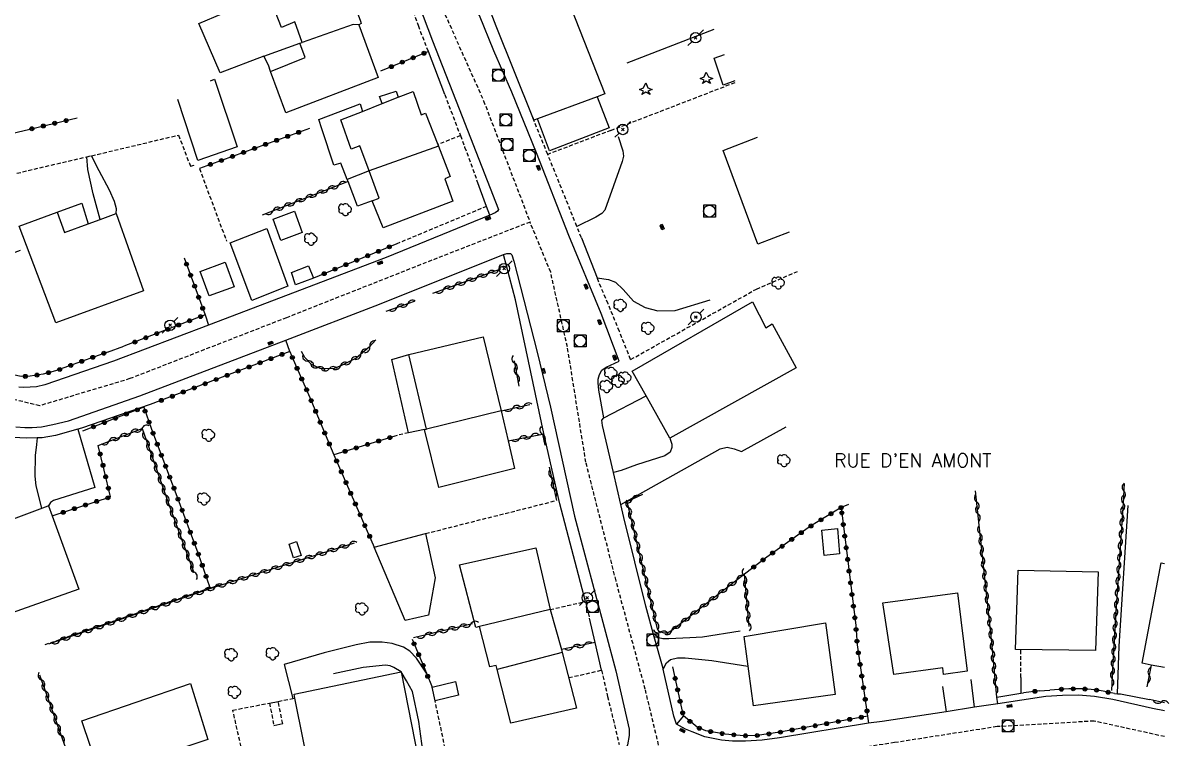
# Model space of a CAD drawing. Header units: millimetres. Extents: x 267000 to 268001, y 124012 to 125001.
# Drawn here: x 267854.1 to 268000.6, y 124574 to 124665.4 of the extents above; entities that cross this region are included whole.
import ezdxf
from ezdxf.enums import TextEntityAlignment as Align

# ---------------------------------------------------------------- set-up
doc = ezdxf.new("R2010")
doc.units = ezdxf.units.MM
doc.linetypes.add('DASHED', pattern=[0.75, 0.5, -0.25])
doc.layers.get('0').update_dxf_attribs({"linetype": 'CONTINUOUS'})
for name, color, linetype in [('W0001', 6, 'DASHED'), ('W0006', 2, 'CONTINUOUS'), ('W0008', 7, 'CONTINUOUS'), ('W0014', 7, 'CONTINUOUS'), ('W0017', 7, 'CONTINUOUS'), ('W0101', 7, 'CONTINUOUS'), ('W0104', 1, 'CONTINUOUS'), ('W0105', 7, 'CONTINUOUS'), ('W0112', 1, 'DASHED'), ('W0211', 2, 'CONTINUOUS'), ('W0214', 2, 'CONTINUOUS'), ('W0300', 7, 'CONTINUOUS'), ('W0303', 7, 'CONTINUOUS'), ('W0310', 3, 'CONTINUOUS'), ('W0322', 7, 'CONTINUOUS'), ('W0323', 7, 'CONTINUOUS'), ('W0401', 7, 'CONTINUOUS'), ('W0420', 7, 'CONTINUOUS'), ('W0439', 7, 'CONTINUOUS'), ('W0473', 7, 'CONTINUOUS'), ('W0989', 7, 'CONTINUOUS'), ('W1102', 7, 'CONTINUOUS')]:
    doc.layers.add(name, color=color, linetype=linetype)
doc.styles.get("Standard").update_dxf_attribs({"font": 'romans.shx', "width": 0.85})

# ---------------------------------------------------------------- blocks, each defined once
blk = doc.blocks.new('T303')
for p, q in [((-0.77, 0), (-0.28, 0.21)), ((-0.28, -0.21), (-0.77, 0)), ((-0.28, 0.21), (0, 0.83)), ((0, 0.83), (0.28, 0.21)), ((0.28, 0.21), (0.83, 0)), ((0.83, 0), (0.28, -0.21)), ((-0.49, -0.63), (-0.28, -0.21)), ((0, -0.35), (-0.49, -0.63)), ((0.56, -0.63), (0, -0.35)), ((0.28, -0.21), (0.56, -0.63))]:
    blk.add_line(p, q)
blk = doc.blocks.new('T473')
for p, q in [((-0.166667, 0.166667), (0.166667, -0.166667)), ((-0.166667, -0.166667), (0.166667, 0.166667)), ((0.500001, 0.500001), (1.000002, 1.000002)), ((-1.000002, -1.000002), (-0.500001, -0.500001))]:
    blk.add_line(p, q)
blk.add_ellipse((0, 0), major_axis=(0.471405, 0.471405), ratio=1, start_param=5.4977871438, end_param=11.780972451)
blk = doc.blocks.new('T420')
for p, q in [((0.75, 0.75), (-0.75, 0.75)), ((-0.75, 0.75), (-0.75, -0.75)), ((0.75, 0.75), (0.75, -0.75)), ((0.75, -0.75), (-0.75, -0.75))]:
    blk.add_line(p, q)
blk.add_ellipse((0, 0), major_axis=(-0.53, 0.53), ratio=1, start_param=3.926991, end_param=10.210176)
blk = doc.blocks.new('T401')
for p, q in [((-0.3, 0.3), (0, 0.3)), ((-0.3, -0.25), (-0.3, 0.3)), ((-0.3, 0.15), (0, 0.15)), ((-0.3, 0), (0, 0)), ((0, 0.3), (0, -0.25)), ((-0.3, -0.15), (0, -0.15)), ((-0.3, -0.25), (-0.3, -0.3)), ((-0.3, -0.3), (0, -0.3)), ((0, -0.3), (0, -0.25))]:
    blk.add_line(p, q)
blk = doc.blocks.new('T300')
for p, q in [((-0.8, 0.51), (-0.86, 0.34)), ((-0.86, 0.34), (-0.86, 0.17)), ((-0.86, 0.17), (-0.74, 0.06)), ((-0.69, 0.63), (-0.8, 0.51)), ((-0.8, -0.06), (-0.74, 0.06)), ((-0.74, 0.06), (-0.69, 0.11)), ((-0.57, 0.69), (-0.69, 0.63)), ((-0.46, 0.69), (-0.57, 0.69)), ((-0.29, 0.63), (-0.46, 0.69)), ((-0.29, 0.63), (-0.17, 0.74)), ((-0.23, 0.57), (-0.29, 0.63)), ((-0.17, 0.74), (-0.06, 0.8)), ((-0.06, 0.8), (0.06, 0.8)), ((0.06, 0.8), (0.23, 0.74)), ((0.23, 0.74), (0.34, 0.63)), ((0.34, 0.63), (0.4, 0.51)), ((0.46, 0.46), (0.34, 0.46)), ((0.4, 0.51), (0.4, 0.46)), ((0.57, 0.4), (0.46, 0.46)), ((0.57, 0.4), (0.69, 0.29)), ((0.69, 0.29), (0.74, 0.17)), ((0.74, 0.06), (0.69, -0.17)), ((0.74, 0.17), (0.74, 0.06)), ((-0.8, -0.17), (-0.8, -0.06)), ((-0.8, -0.23), (-0.8, -0.17)), ((-0.74, -0.34), (-0.8, -0.23)), ((-0.69, -0.4), (-0.74, -0.34)), ((-0.51, -0.46), (-0.69, -0.4)), ((-0.4, -0.46), (-0.51, -0.46)), ((-0.4, -0.46), (-0.34, -0.46)), ((-0.34, -0.46), (-0.34, -0.4)), ((-0.34, -0.51), (-0.34, -0.46)), ((-0.29, -0.63), (-0.34, -0.51)), ((-0.17, -0.74), (-0.29, -0.63)), ((-0.06, -0.8), (-0.17, -0.74)), ((0.06, -0.8), (-0.06, -0.8)), ((0.17, -0.74), (0.06, -0.8)), ((0.23, -0.69), (0.17, -0.74)), ((0.29, -0.46), (0.23, -0.46)), ((0.29, -0.63), (0.23, -0.69)), ((0.46, -0.4), (0.29, -0.46)), ((0.34, -0.51), (0.29, -0.63)), ((0.34, -0.51), (0.34, -0.46)), ((0.57, -0.34), (0.46, -0.4)), ((0.63, -0.29), (0.57, -0.34)), ((0.69, -0.17), (0.63, -0.29))]:
    blk.add_line(p, q)
blk = doc.blocks.new('t322o')
at = {"color": 0, "linetype": 'Continuous'}
for radius in [0.25, 0.15]:
    blk.add_circle((0, 0), radius, dxfattribs=at)
blk = doc.blocks.new('t323o')
at = {"color": 0, "linetype": 'Continuous'}
for radius in [0.25, 0.15]:
    blk.add_circle((0, 0), radius, dxfattribs=at)
blk = doc.blocks.new('t310o')
at = {"color": 0, "linetype": 'Continuous'}
for centre, start, end in [((-0.5, 0.38), 216.8699, 323.1304), ((0.5, -0.37), 36.8699, 143.1303)]:
    blk.add_arc(centre, 0.625, start, end, dxfattribs=at)

msp = doc.modelspace()

# ---------------------------------------------------------------- linework, layer by layer
at = {"layer": 'W0001'}
for points in [[(267906.24, 124671), (267907.45, 124667.84), (267913, 124655.43), (267918.93, 124639.94)], [(267918.93, 124639.94), (267906.38, 124635.05), (267887.82, 124627.72), (267867.82, 124619.94), (267856.3, 124616.48), (267848.96, 124618.23), (267842.15, 124627.85), (267836.2, 124634.94), (267827.65, 124636.73), (267814.51, 124630.24), (267798.89, 124622.17), (267780.51, 124612.56), (267763.51, 124603.53), (267750.99, 124597.11)], [(267936.42, 124568.78), (267933.65, 124580.28), (267929.92, 124594.13), (267926.07, 124609.26), (267923.71, 124623.99), (267921.57, 124633.53), (267918.93, 124639.94)], [(268000, 124574.23), (267991, 124576.21), (267978.61, 124575.5), (267965.52, 124573.46), (267950.42, 124571.19)]]:
    msp.add_lwpolyline(points, dxfattribs=at)
at = {"layer": 'W0006'}
msp.add_lwpolyline([(267861.17, 124613.48), (267863.34, 124606.05), (267858.07, 124604.38), (267857.65, 124604.11), (267857.4, 124603.68), (267857.39, 124603.68)], dxfattribs=at)
at = {"layer": 'W0008'}
for points in [[(267913.78, 124640.81), (267900.55, 124635.41), (267877.86, 124626.79)], [(267887.75, 124624.85), (267899.72, 124629.47), (267915.53, 124635.8)], [(267937.66, 124575.83), (267937.32, 124576.84), (267935.95, 124582.83), (267935.93, 124582.94), (267934.8, 124586.99), (267933.72, 124590.9), (267930.92, 124602.2), (267930.53, 124603.85), (267929.58, 124607.96), (267928.18, 124613.96), (267928.1, 124614.65), (267928.36, 124614.95), (267927.74, 124618.46), (267927.62, 124619.41), (267927.65, 124619.88), (267927.8, 124620.47), (267928.09, 124621.03), (267928.64, 124621.41), (267930.31, 124622.16)], [(267978.68, 124578.42), (267975.73, 124577.97), (267972.09, 124577.41), (267963.91, 124576.15), (267962.17, 124575.93)]]:
    msp.add_lwpolyline(points, dxfattribs=at)
at = {"layer": 'W0014'}
for points in [[(267903.5, 124671), (267906.48, 124663.09), (267909.89, 124654.39), (267914.89, 124641.52), (267914.79, 124641.32), (267914.46, 124641.12), (267913.78, 124640.81)], [(267930.31, 124622.16), (267928.03, 124628.27), (267923.91, 124638.2), (267919.78, 124648.76), (267916.61, 124656.53), (267914.32, 124661.82), (267912.49, 124666.32), (267910.86, 124668.56), (267909.87, 124669.94), (267908.89, 124671)], [(267908.03, 124656.22), (267905.95, 124661.72)], [(267913.38, 124641.94), (267912.14, 124645.3)], [(267913.78, 124640.81), (267913.38, 124641.94)], [(267925.5, 124637.93), (267927.5, 124632.8)], [(267915.53, 124635.8), (267915.95, 124635.9), (267916.45, 124635.91), (267916.61, 124635.75), (267916.86, 124634.93), (267919.86, 124623.34), (267921.53, 124616.29), (267924.6, 124602.4), (267929.91, 124582.62), (267931.59, 124575.18), (267931.6, 124574.39), (267931.39, 124573.2), (267930.73, 124571.68), (267930.28, 124571.07), (267929.63, 124570.6), (267928.06, 124570.02)], [(267926.03, 124591.49), (267922.75, 124603.96), (267920.68, 124612.94), (267917.06, 124630.02), (267915.53, 124635.8)], [(267877.41, 124628.1), (267877.86, 124626.79)], [(267877.86, 124626.79), (267865.71, 124622.17), (267856.94, 124619.16), (267855.86, 124618.91), (267854.25, 124618.81), (267853.62, 124618.87)], [(267853.23, 124613.79), (267854.39, 124613.71), (267855.34, 124613.7), (267856.53, 124613.78), (267857.97, 124614.07), (267859.97, 124614.57), (267869.06, 124617.75), (267887.75, 124624.85)], [(267888.24, 124623.41), (267887.75, 124624.85)], [(267864.93, 124623.34), (267867.05, 124624.07)], [(267870.42, 124616.62), (267861.63, 124613.61), (267861.17, 124613.48), (267858.32, 124612.69), (267856.61, 124612.4), (267855.98, 124612.38), (267854.58, 124612.33), (267852.9, 124612.43)], [(267928.06, 124582.7), (267927.24, 124586.24), (267926.53, 124589.36)], [(267978.68, 124578.42), (267978.57, 124579.27), (267981.63, 124579.76), (267981.96, 124579.81)], [(268000, 124577.5), (267998.46, 124577.81), (267993.38, 124578.97), (267991.07, 124579.36), (267989.02, 124579.52), (267986.98, 124579.48), (267984.85, 124579.35), (267978.68, 124578.42)], [(267983.99, 124580.08), (267985.34, 124580.17)], [(267993.6, 124579.72), (267994, 124579.71), (267994.39, 124579.7), (267998.08, 124578.96)], [(267938.52, 124576.87), (267937.66, 124575.83)], [(267962.07, 124576.85), (267962.17, 124575.93)], [(267962.17, 124575.93), (267950.79, 124574.08), (267948.59, 124573.78), (267946.48, 124573.65), (267944.81, 124573.65), (267943.39, 124573.79), (267941.28, 124574.18), (267939.65, 124574.84), (267938.79, 124575.19), (267937.66, 124575.83)]]:
    msp.add_lwpolyline(points, dxfattribs=at)
at = {"layer": 'W0017'}
for points in [[(267931.35, 124660.25), (267942.46, 124664.56)], [(267930.21, 124650.88), (267930.8, 124649.04), (267930.88, 124648.35), (267930.7, 124647.66), (267928.5, 124641.44), (267928.11, 124641.04), (267927.36, 124640.56), (267924.91, 124639.39)], [(267927.5, 124632.8), (267928.95, 124632.59), (267929.84, 124632.25), (267930.82, 124631.31), (267932.16, 124629.82), (267933.65, 124629.02), (267935.27, 124628.62), (267937.47, 124628.66), (267941.93, 124630.02)], [(267928.36, 124614.95), (267933.75, 124617.73)], [(267930.53, 124603.85), (267943.21, 124610.98), (267944.13, 124611.2), (267945.02, 124610.98), (267945.95, 124610.64), (267951.65, 124613.8)], [(267855.98, 124612.38), (267855.86, 124611.52), (267855.69, 124610.14), (267855.67, 124607.5), (267855.79, 124606.26), (267856.5, 124603.41)], [(267936.79, 124612.34), (267937.03, 124611.59), (267937.04, 124611.13), (267936.82, 124610.57), (267936.14, 124610.09), (267932.54, 124608.94), (267930.58, 124608.22), (267929.58, 124607.96)], [(267994, 124579.71), (267994.22, 124585.77), (267995.35, 124603.75)], [(267945.8, 124587.71), (267940.95, 124586.93), (267939.34, 124586.84), (267936.67, 124586.73), (267935.92, 124586.72), (267934.8, 124586.99)], [(267905.69, 124582.34), (267904.41, 124584.23), (267903.57, 124585.14), (267902.77, 124585.65), (267901.32, 124586.12), (267900.06, 124586.29), (267898.45, 124586.27), (267896.71, 124585.97), (267892.62, 124584.91), (267887.54, 124583.44), (267888.64, 124579.11)], [(267905.35, 124565.39), (267905.57, 124567.63), (267905.49, 124570.52), (267904.73, 124576.14), (267903.91, 124580.01), (267903.16, 124581.34), (267902.46, 124582.52), (267901.55, 124583.06), (267901.05, 124583.28), (267900.46, 124583.37), (267897.6, 124583.05), (267893.83, 124582.23)], [(267935.95, 124582.83), (267936.36, 124583.63), (267936.88, 124584.07), (267937.77, 124584.28), (267938.76, 124584.3), (267942.15, 124583.96), (267946.77, 124583.22)], [(267971.63, 124580.63), (267972.09, 124577.41)], [(267975.73, 124577.97), (267975.3, 124581.51)], [(267981.65, 124581.77), (267981.63, 124579.76)]]:
    msp.add_lwpolyline(points, dxfattribs=at)
at = {"layer": 'W0101'}
for points in [[(267895.3, 124671), (267895.36, 124670.83), (267897.27, 124665.57), (267897.37, 124665.31), (267897.04, 124665.14), (267899.53, 124658.4), (267887.73, 124653.89), (267885.79, 124659.18), (267890.2, 124660.94), (267889.53, 124662.8), (267889.81, 124662.87), (267888.87, 124665.52), (267887.18, 124664.77), (267885.56, 124668.95), (267886.4, 124669.39), (267890.62, 124671)], [(267919.41, 124652.95), (267919.32, 124653.18), (267919.28, 124653.27), (267914.6, 124664.97), (267912.83, 124669.65), (267912.77, 124669.81)], [(267923.68, 124668.55), (267928.47, 124656.29), (267927.52, 124655.94), (267919.87, 124653.11), (267919.41, 124652.95)], [(267948.05, 124637.1), (267943.6, 124649.07), (267947.98, 124650.77)], [(267952.03, 124638.65), (267948.05, 124637.1)], [(267905.71, 124613.51), (267903.43, 124623.04), (267912.94, 124625.28), (267915.24, 124615.81)], [(267915.24, 124615.81), (267916.13, 124611.98), (267916.95, 124608.47), (267907.28, 124606.06), (267905.44, 124613.44), (267905.71, 124613.51)], [(267912.49, 124588.29), (267912, 124588.15), (267909.92, 124596.17), (267919.66, 124598.35), (267921.5, 124590.45)], [(268000, 124583.04), (267998.3, 124583.36), (267997.15, 124583.59), (267999.59, 124596.4), (268000, 124596.32)], [(267921.5, 124590.45), (267922.94, 124585.35), (267923.05, 124584.95)], [(267914.62, 124583.29), (267913.8, 124583.15), (267912.49, 124588.29)], [(267923.05, 124584.95), (267924.88, 124577.88), (267916.46, 124575.95), (267914.73, 124582.8)], [(267914.73, 124582.8), (267914.62, 124583.29)]]:
    msp.add_lwpolyline(points, dxfattribs=at)
for points in [[(267900.15, 124639.21), (267898.78, 124642.64), (267899.66, 124642.99), (267898.36, 124646.49), (267897.17, 124649.69), (267896.09, 124649.24), (267894.78, 124652.97), (267897.53, 124654.07), (267900.03, 124655.06), (267902.09, 124655.87), (267903.99, 124656.62), (267905.03, 124653.64), (267905.59, 124653.85), (267907.14, 124649.83), (267907.23, 124649.61), (267908.72, 124645.74), (267908.04, 124645.47), (267909.08, 124642.59)], [(267858.36, 124627.07), (267853.67, 124639.42), (267858.51, 124641.21), (267859.47, 124638.6), (267862.46, 124639.7), (267864.01, 124640.27), (267866.05, 124641.02), (267869.54, 124631.14), (267858.36, 124627.07)], [(267936.79, 124612.34), (267933.75, 124617.73), (267931.97, 124620.91), (267947.34, 124629.73), (267949.04, 124626.44), (267949.86, 124626.95), (267952.95, 124621.34)], [(267915.24, 124615.81), (267915.24, 124615.81)], [(267905.71, 124613.51), (267905.71, 124613.51)], [(267846.61, 124587.85), (267843.46, 124596.84), (267850.85, 124599.5), (267850.36, 124601.1), (267853.26, 124602.17), (267857.39, 124603.7), (267857.4, 124603.68), (267857.86, 124602.41), (267861.29, 124593.07)], [(267991.16, 124585.23), (267980.96, 124585.35), (267981.28, 124595.48), (267991.51, 124595.27)], [(267971.77, 124582.16), (267971.66, 124583.01), (267965.42, 124582.18), (267964.01, 124591.3), (267973.56, 124592.59), (267974.79, 124582.57)], [(267921.5, 124590.45), (267921.5, 124590.45)], [(267912.49, 124588.29), (267912.49, 124588.29)], [(267947.49, 124578.18), (267946.29, 124587.01), (267956.69, 124588.74), (267957.93, 124579.61)], [(267923.05, 124584.95), (267923.05, 124584.95)], [(267914.62, 124583.29), (267914.62, 124583.29)], [(267891.06, 124568.37), (267888.89, 124579.16), (267888.79, 124579.65), (267902.46, 124582.52), (267904.7, 124571.24), (267891.06, 124568.37)], [(267914.73, 124582.8), (267914.73, 124582.8)], [(267866.08, 124563.13), (267861.67, 124576.25), (267875.54, 124581), (267877.77, 124573.87), (267871, 124571.61), (267873.05, 124565.56)]]:
    msp.add_lwpolyline(points, close=True, dxfattribs=at)
at = {"layer": 'W0104'}
for points in [[(267884.94, 124661.14), (267879.35, 124659.01), (267876.6, 124665.31), (267882.68, 124667.85)], [(267884.94, 124661.14), (267889.53, 124662.8)], [(267885.79, 124659.18), (267885.52, 124659.97), (267884.94, 124661.14)], [(267943.62, 124657.41), (267942.47, 124660.85), (267943.76, 124661.32)], [(267878.1, 124657.99), (267878.63, 124658.18), (267881.52, 124649.55), (267876.51, 124647.81)], [(267945.09, 124657.99), (267943.62, 124657.41)], [(267876.51, 124647.81), (267873.95, 124655.6)], [(267892.33, 124651.84), (267891.95, 124653.05), (267897.21, 124655.05), (267897.53, 124654.07)], [(267927.52, 124655.94), (267929.04, 124651.96), (267921.42, 124649.03), (267919.87, 124653.11)], [(267894.78, 124647.47), (267893.86, 124647.2), (267892.33, 124651.84)], [(267892.33, 124651.84), (267892.33, 124651.84)], [(267895.59, 124645.36), (267894.78, 124647.47)], [(267894.78, 124647.47), (267894.78, 124647.47)], [(267898.36, 124646.49), (267895.59, 124645.36)], [(267898.78, 124642.64), (267896.91, 124641.95), (267895.69, 124645.12), (267895.59, 124645.36)], [(267858.51, 124641.21), (267861.68, 124642.36), (267862.46, 124639.7)], [(267905.44, 124613.44), (267903.41, 124613.04), (267901.27, 124622.38), (267903.43, 124623.04)]]:
    msp.add_lwpolyline(points, dxfattribs=at)
for points in [[(267887.09, 124637.58), (267886.12, 124640.32), (267888.86, 124641.33), (267889.83, 124638.61), (267887.09, 124637.58)], [(267883.37, 124629.94), (267880.64, 124637.29), (267885.32, 124639.12), (267887.98, 124631.73)], [(267888.99, 124631.92), (267888.44, 124633.49), (267890.63, 124634.35), (267891.25, 124632.78), (267888.99, 124631.92)], [(267902.98, 124589.06), (267899.04, 124598.43), (267905.59, 124600.16), (267906.8, 124594.52), (267905.97, 124589.74)], [(267956.52, 124597.35), (267956.23, 124600.6), (267958.2, 124600.8), (267958.49, 124597.55), (267956.52, 124597.35)], [(267906.8, 124578.81), (267906.44, 124580.55), (267909.39, 124581.26), (267909.78, 124579.52), (267906.8, 124578.81)]]:
    msp.add_lwpolyline(points, close=True, dxfattribs=at)
at = {"layer": 'W0105'}
msp.add_lwpolyline([(267900.04, 124655.05), (267900.03, 124655.06), (267899.72, 124655.96), (267901.85, 124656.66), (267902.09, 124655.87), (267902.09, 124655.84)], dxfattribs=at)
msp.add_lwpolyline([(267888.73, 124597.05), (267888.17, 124598.82), (267889.09, 124599.13), (267889.71, 124597.36)], close=True, dxfattribs=at)
at = {"layer": 'W0112'}
for points in [[(267905.95, 124661.72), (267904.71, 124664.89), (267903.46, 124668.35)], [(267929.27, 124651.64), (267945.17, 124657.78)], [(267908.03, 124656.22), (267910.03, 124650.98), (267910.58, 124649.52), (267912.14, 124645.3)], [(267919.28, 124653.27), (267919.32, 124653.18), (267919.41, 124652.95)], [(267929.27, 124651.64), (267921.2, 124648.58), (267919.41, 124652.95)], [(267839.13, 124638.61), (267840.96, 124643.25), (267862.29, 124648.27), (267862.91, 124648.41), (267874.02, 124651.03), (267875.54, 124647.07), (267876.26, 124647.25)], [(267910.03, 124650.98), (267907.14, 124649.83)], [(267925.5, 124637.93), (267924.91, 124639.39), (267921.2, 124648.58)], [(267876.69, 124646.78), (267880.15, 124637.51)], [(267913.38, 124641.94), (267901.92, 124637.16)], [(267931.79, 124622.38), (267947.86, 124631.38), (267953.1, 124633.64)], [(267931.79, 124622.38), (267930.35, 124625.97), (267928.91, 124629.5), (267927.5, 124632.8)], [(267903.41, 124613.04), (267901.64, 124612.61)], [(267905.59, 124600.16), (267922.32, 124604.38)], [(267856.98, 124585.99), (267879.25, 124593.63)], [(267921.5, 124590.45), (267926.03, 124591.49), (267926.53, 124589.36)], [(267981.65, 124581.77), (267981.65, 124585.26)], [(267923.89, 124581.77), (267928.06, 124582.7), (267928.84, 124579.36), (267930.33, 124573.23)], [(267887.34, 124575.88), (267886.76, 124578.73), (267888.64, 124579.11), (267888.89, 124579.16)], [(267884.31, 124562.7), (267880.96, 124577.61), (267885.64, 124578.51), (267886.22, 124575.6)], [(267908.24, 124571.99), (267906.8, 124578.81)]]:
    msp.add_lwpolyline(points, dxfattribs=at)
at = {"layer": 'W0211'}
msp.add_lwpolyline([(267866.07, 124641.03), (267866.09, 124641.63), (267865.84, 124642.57), (267865.22, 124644.01), (267863.9, 124646.46), (267862.91, 124648.41)], dxfattribs=at)
at = {"layer": 'W0214'}
for points in [[(267864.01, 124640.27), (267863.13, 124643.54), (267862.45, 124646.66), (267862.29, 124648.27)], [(267885.64, 124578.51), (267886.76, 124578.73)], [(267887.34, 124575.88), (267886.22, 124575.6)]]:
    msp.add_lwpolyline(points, dxfattribs=at)
at = {"layer": 'W0310'}
for points in [[(267895.69, 124645.12), (267884.71, 124640.82)], [(267915.17, 124633.92), (267906.47, 124630.8)], [(267904.15, 124629.81), (267900.49, 124628.5)], [(267899.23, 124624.89), (267898.4, 124623.95), (267896.71, 124622.57), (267894.85, 124621.62), (267893.93, 124621.24), (267892.85, 124621.19), (267892.13, 124621.24), (267891.03, 124621.75), (267890.16, 124622.62), (267889.72, 124623.41)], [(267916.9, 124622.22), (267917.52, 124618.98)], [(267915.24, 124615.81), (267918.91, 124616.63)], [(267863.74, 124611.42), (267869.36, 124613.56), (267872.75, 124604.01), (267876, 124595.18)], [(267916.13, 124611.98), (267920.52, 124612.87), (267920.81, 124611.43)], [(267921.39, 124608.65), (267922.32, 124604.38)], [(267976.31, 124601.21), (267975.86, 124605.62)], [(267994.85, 124606.5), (267994.82, 124605.89), (267994.74, 124604.7), (267993.77, 124590.17), (267993.37, 124582.9), (267993.22, 124580.13)], [(267946.94, 124588.27), (267946.33, 124594.97), (267937.04, 124587.8), (267936.42, 124587.46), (267936.09, 124587.45), (267935.43, 124587.67), (267935.23, 124588), (267931.36, 124604.25), (267933.35, 124605.17)], [(267978.57, 124579.27), (267977.92, 124586.24), (267976.31, 124601.21)], [(267896.47, 124598.94), (267878.54, 124593.26), (267857.4, 124586.02)], [(267911.57, 124588.63), (267904.06, 124586.83)], [(267927.24, 124586.24), (267922.94, 124585.35)], [(267998.3, 124583.36), (267997.72, 124580.59)], [(267856.27, 124582.12), (267860.69, 124569.69), (267862.15, 124565.6), (267865.67, 124556.06)], [(268000, 124578.56), (267998.08, 124578.96)]]:
    msp.add_lwpolyline(points, dxfattribs=at)
at = {"layer": 'W0322'}
msp.add_lwpolyline([(267857.86, 124602.41), (267865.33, 124604.83), (267864.52, 124608.27), (267863.74, 124611.42)], dxfattribs=at)
at = {"layer": 'W0323'}
for points in [[(267905.95, 124661.72), (267899.84, 124659.21)], [(267839.59, 124645.07), (267839.18, 124647.95), (267842.26, 124648.8), (267854.12, 124651.57), (267861.06, 124653.23)], [(267890.75, 124651.89), (267876.69, 124646.78)], [(267864.93, 124623.34), (267858.32, 124620.92), (267856.72, 124620.53), (267855.08, 124620.24), (267853.93, 124620.22), (267852.9, 124620.43), (267852.27, 124620.75), (267851.57, 124621.33), (267849.89, 124623.41), (267846.99, 124627.34), (267844.06, 124632.01), (267846.31, 124633.3), (267848.85, 124634.47), (267853.85, 124636.36)], [(267901.92, 124637.16), (267891.25, 124632.78)], [(267874.75, 124635.36), (267877.41, 124628.1), (267867.05, 124624.07)], [(267888.24, 124623.41), (267870.42, 124616.62)], [(267888.24, 124623.41), (267888.68, 124622.37), (267890.81, 124617.54), (267893.86, 124610.22)], [(267869.58, 124616.28), (267861.77, 124613.25)], [(267869.58, 124616.28), (267870.58, 124613.5), (267873.82, 124604.93), (267876.51, 124597.68), (267878.04, 124593.26)], [(267901.64, 124612.61), (267893.86, 124610.22)], [(267893.86, 124610.22), (267899.04, 124598.43)], [(267959.62, 124603.88), (267958.68, 124603.47), (267954.78, 124601.1), (267949.18, 124597.15), (267946.33, 124594.97)], [(267958.68, 124603.47), (267960.56, 124588.4), (267960.73, 124585.97), (267962.07, 124576.85), (267950.83, 124574.78), (267947.94, 124574.37), (267946.26, 124574.34), (267943.85, 124574.56), (267941.38, 124574.98), (267940.28, 124575.42), (267938.52, 124576.87), (267937.16, 124583.13)], [(267903.87, 124586.69), (267905.69, 124582.34), (267906.44, 124580.55)], [(267983.99, 124580.08), (267981.96, 124579.81)], [(267993.6, 124579.72), (267992.18, 124580.02), (267991.09, 124580.2), (267989.71, 124580.31), (267987.77, 124580.34), (267985.34, 124580.17)]]:
    msp.add_lwpolyline(points, dxfattribs=at)
at = {"layer": 'W0439'}
msp.add_lwpolyline([(267877.95, 124630.5), (267876.78, 124633.63), (267879.98, 124634.81), (267881.15, 124631.67), (267877.95, 124630.5)], close=True, dxfattribs=at)
at = {"layer": 'W1102'}
for points in [[(267897.04, 124665.14), (267896.35, 124665.16), (267889.81, 124662.87)], [(267907.23, 124649.61), (267898.36, 124646.49)], [(267915.24, 124615.81), (267905.71, 124613.51)], [(267921.5, 124590.45), (267912.49, 124588.29)], [(267923.05, 124584.95), (267914.73, 124582.8)]]:
    msp.add_lwpolyline(points, dxfattribs=at)

# ---------------------------------------------------------------- block references
at = {"layer": 'W0300', "rotation": 359.9999899820874}
for p in [(267895.34, 124641.51), (267890.97, 124637.74), (267950.67, 124632.15), (267930.49, 124629.29), (267934.03, 124626.36), (267929.29, 124620.62), (267930.2, 124619.61), (267931.08, 124620.02), (267928.73, 124618.93), (267877.88, 124612.71), (267951.4, 124609.46), (267877.29, 124604.58), (267897.48, 124590.53), (267880.77, 124584.68), (267886.06, 124584.81), (267881.21, 124579.89)]:
    msp.add_blockref('T300', p, dxfattribs=at)
at = {"layer": 'W0303', "rotation": 359.9999899820874}
for p in [(267941.45, 124658.26), (267933.71, 124656.87)]:
    msp.add_blockref('T303', p, dxfattribs=at)
at = {"layer": 'W0310'}
for p, rotation in [((267894.48, 124644.65), 201.4044557226498), ((267890.29, 124643.01), 201.4044557226498), ((267891.69, 124643.56), 201.4044557226498), ((267893.09, 124644.11), 201.4044557226498), ((267886.1, 124641.37), 201.4044557226498), ((267887.5, 124641.92), 201.4044557226498), ((267888.9, 124642.46), 201.4044557226498), ((267912.12, 124632.83), 199.6922056370544), ((267913.53, 124633.33), 199.6922056370544), ((267914.94, 124633.84), 199.6922056370544), ((267907.88, 124631.31), 199.6922056370544), ((267909.29, 124631.81), 199.6922056370544), ((267910.71, 124632.32), 199.6922056370544), ((267901.9, 124629), 199.7390177611955), ((267903.31, 124629.51), 199.7390177611955), ((267898.46, 124624.02), 228.0940580600684), ((267890.59, 124622.2), 134.9014973257792), ((267896.06, 124622.24), 207.1659480655491), ((267897.31, 124623.06), 219.2597851613712), ((267916.96, 124621.92), 280.7453597825124), ((267891.82, 124621.39), 155.1552170867094), ((267893.29, 124621.21), 182.7438733023557), ((267894.72, 124621.57), 202.3927316836007), ((267917.24, 124620.45), 280.7453597825124), ((267916.7, 124616.14), 12.59159033716287), ((267918.17, 124616.46), 12.59159033716287), ((267869.35, 124613.55), 20.8213944711777), ((267866.54, 124612.49), 20.8213944711777), ((267867.94, 124613.02), 20.8213944711777), ((267869.86, 124612.16), 289.5507502634364), ((267917.6, 124612.28), 11.56553651263754), ((267919.07, 124612.58), 11.56553651263754), ((267920.53, 124612.86), 281.3252032056424), ((267865.14, 124611.95), 20.8213944711777), ((267870.36, 124610.74), 289.5507502634364), ((267870.86, 124609.33), 289.5507502634364), ((267871.36, 124607.92), 289.5507502634364), ((267921.68, 124607.32), 282.3122164732263), ((267871.86, 124606.5), 289.5507502634364), ((267922, 124605.85), 282.3122164732263), ((267872.37, 124605.09), 289.5507502634364), ((267994.79, 124605.58), 266.3008870040342), ((267872.87, 124603.68), 290.1902596261863), ((267931.99, 124604.54), 24.87178527834131), ((267931.55, 124603.46), 103.3907501416942), ((267976.01, 124604.2), 95.78000282253603), ((267994.7, 124604.08), 266.2032039054261), ((267873.39, 124602.27), 290.1902596261863), ((267931.89, 124602.01), 103.3907501416942), ((267976.16, 124602.7), 95.78000282253603), ((267994.6, 124602.59), 266.2032039054261), ((267873.91, 124600.86), 290.1902596261863), ((267932.24, 124600.55), 103.3907501416942), ((267976.42, 124600.16), 96.13644253643197), ((267994.5, 124601.09), 266.2032039054261), ((267874.42, 124599.45), 290.1902596261863), ((267932.59, 124599.09), 103.3907501416942), ((267976.58, 124598.67), 96.13644253643197), ((267994.4, 124599.59), 266.2032039054261), ((267874.94, 124598.05), 290.1902596261863), ((267892.99, 124597.83), 197.5611911353544), ((267894.42, 124598.29), 197.5611911353544), ((267895.85, 124598.74), 197.5611911353544), ((267932.94, 124597.63), 103.3907501416942), ((267976.74, 124597.18), 96.13644253643197), ((267994.3, 124598.1), 266.2032039054261), ((267875.46, 124596.64), 290.1902596261863), ((267887.27, 124596.02), 197.5611911353544), ((267888.7, 124596.48), 197.5611911353544), ((267890.13, 124596.93), 197.5611911353544), ((267891.56, 124597.38), 197.5611911353544), ((267933.28, 124596.17), 103.3907501416942), ((267976.9, 124595.69), 96.13644253643197), ((267994.2, 124596.6), 266.2032039054261), ((267875.98, 124595.23), 290.1902596261863), ((267882.98, 124594.67), 197.5611911353544), ((267884.41, 124595.12), 197.5611911353544), ((267885.84, 124595.57), 197.5611911353544), ((267933.63, 124594.71), 103.3907501416942), ((267945.34, 124594.2), 217.6719295061776), ((267946.35, 124594.72), 95.20136721643523), ((267977.06, 124594.2), 96.13644253643197), ((267994.1, 124595.1), 266.2032039054261), ((267878.69, 124593.31), 197.5611911353544), ((267880.12, 124593.76), 197.5611911353544), ((267881.55, 124594.21), 197.5611911353544), ((267933.98, 124593.25), 103.3907501416942), ((267944.15, 124593.29), 217.6719295061776), ((267946.49, 124593.22), 95.20136721643523), ((267977.22, 124592.7), 96.13644253643197), ((267994, 124593.61), 266.2032039054261), ((267874.43, 124591.85), 198.8989581822867), ((267875.85, 124592.34), 198.8989581822867), ((267877.27, 124592.83), 198.8989581822867), ((267934.33, 124591.79), 103.3907501416942), ((267941.78, 124591.45), 217.6719295061776), ((267942.97, 124592.37), 217.6719295061776), ((267946.62, 124591.73), 95.20136721643523), ((267977.38, 124591.21), 96.13644253643197), ((267993.9, 124592.11), 266.2032039054261), ((267870.17, 124590.4), 198.8989581822867), ((267871.59, 124590.88), 198.8989581822867), ((267873.01, 124591.37), 198.8989581822867), ((267934.67, 124590.33), 103.3907501416942), ((267940.59, 124590.54), 217.6719295061776), ((267946.76, 124590.23), 95.20136721643523), ((267977.54, 124589.72), 96.13644253643197), ((267993.8, 124590.61), 266.2032039054261), ((267865.91, 124588.94), 198.8989581822867), ((267867.33, 124589.42), 198.8989581822867), ((267868.75, 124589.91), 198.8989581822867), ((267935.02, 124588.87), 103.3907501416942), ((267938.22, 124588.7), 217.6719295061776), ((267939.4, 124589.62), 217.6719295061776), ((267946.89, 124588.74), 95.20136721643523), ((267977.7, 124588.23), 96.13644253643197), ((267993.72, 124589.12), 266.8546113440617), ((267861.66, 124587.48), 198.8989581822867), ((267863.07, 124587.97), 198.8989581822867), ((267864.49, 124588.45), 198.8989581822867), ((267906.98, 124587.53), 193.5482868100932), ((267908.44, 124587.88), 193.5482868100932), ((267909.9, 124588.23), 193.5482868100932), ((267911.36, 124588.58), 193.5482868100932), ((267935.64, 124587.6), 161.6949733559156), ((267937.03, 124587.79), 208.7788047870269), ((267977.86, 124586.74), 96.13644253643197), ((267993.63, 124587.62), 266.8546113440617), ((267858.82, 124586.51), 198.8989581822867), ((267860.24, 124587), 198.8989581822867), ((267905.52, 124587.18), 193.5482868100932), ((267925.88, 124585.95), 191.6678027700399), ((267978.01, 124585.25), 95.31606321772279), ((267993.55, 124586.12), 266.8546113440617), ((267924.41, 124585.65), 191.6678027700399), ((267978.15, 124583.75), 95.31606321772279), ((267993.47, 124584.62), 266.8546113440617), ((267993.39, 124583.12), 266.8546113440617), ((267856.51, 124581.46), 289.5745055242453), ((267978.29, 124582.26), 95.31606321772279), ((267993.31, 124581.63), 266.916548134834), ((267998.03, 124582.06), 258.2498580442369), ((267857.01, 124580.04), 289.5745055242453), ((267978.43, 124580.77), 95.31606321772279), ((267857.51, 124578.63), 289.5745055242453), ((267999.55, 124578.65), 168.0719242649157), ((267858.02, 124577.22), 289.5745055242453), ((267858.52, 124575.8), 289.5745055242453), ((267859.02, 124574.39), 289.5745055242453)]:
    msp.add_blockref('t310o', p, dxfattribs=dict(at, rotation=rotation))
at = {"layer": 'W0322'}
for p, rotation in [((267864.01, 124610.32), 103.9076143800139), ((267864.37, 124608.87), 103.9076143800139), ((267864.72, 124607.41), 103.3602184444548), ((267865.07, 124605.95), 103.3602184444548), ((267862.14, 124603.8), 17.95957183946213), ((267863.57, 124604.26), 17.95957183946213), ((267865, 124604.72), 17.95957183946213), ((267859.29, 124602.87), 17.95957183946213), ((267860.72, 124603.34), 17.95957183946213)]:
    msp.add_blockref('t322o', p, dxfattribs=dict(at, rotation=rotation))
at = {"layer": 'W0323'}
for p, rotation in [((267904, 124660.92), 202.3202007691535), ((267905.39, 124661.49), 202.3202007691535), ((267901.22, 124659.78), 202.3202007691535), ((267902.61, 124660.35), 202.3202007691535), ((267855.29, 124651.85), 13.44327741113492), ((267856.75, 124652.2), 13.44327741113492), ((267858.21, 124652.55), 13.44327741113492), ((267859.67, 124652.9), 13.44327741113492), ((267886.56, 124650.37), 199.9889962682802), ((267887.97, 124650.88), 199.9889962682802), ((267889.37, 124651.39), 199.9889962682802), ((267883.74, 124649.34), 199.9889962682802), ((267885.15, 124649.86), 199.9889962682802), ((267879.51, 124647.8), 199.9889962682802), ((267880.92, 124648.32), 199.9889962682802), ((267882.33, 124648.83), 199.9889962682802), ((267878.1, 124647.29), 199.9889962682802), ((267899.57, 124636.2), 202.3466278037771), ((267900.96, 124636.77), 202.3466278037771), ((267875.04, 124634.56), 290.1274886928256), ((267895.41, 124634.49), 202.3466278037771), ((267896.8, 124635.06), 202.3466278037771), ((267898.19, 124635.63), 202.3466278037771), ((267875.56, 124633.15), 290.1274886928256), ((267892.64, 124633.35), 202.3466278037771), ((267894.02, 124633.92), 202.3466278037771), ((267876.08, 124631.75), 290.1274886928256), ((267876.59, 124630.34), 290.1274886928256), ((267877.11, 124628.93), 290.1274886928256), ((267875.44, 124627.33), 201.2577117847978), ((267876.84, 124627.87), 201.2577117847978), ((267871.25, 124625.7), 201.2577117847978), ((267872.65, 124626.24), 201.2577117847978), ((267874.04, 124626.79), 201.2577117847978), ((267868.45, 124624.61), 201.2577117847978), ((267869.85, 124625.16), 201.2577117847978), ((267863.07, 124622.66), 200.1069860859429), ((267864.48, 124623.18), 200.1069860859429), ((267885.84, 124622.5), 200.871576866564), ((267887.24, 124623.03), 200.871576866564), ((267888.57, 124622.64), 293.1125111683961), ((267858.85, 124621.11), 200.1069860859429), ((267860.26, 124621.63), 200.1069860859429), ((267861.66, 124622.15), 200.1069860859429), ((267883.04, 124621.43), 200.871576866564), ((267884.44, 124621.97), 200.871576866564), ((267889.17, 124621.26), 293.7244604481571), ((267854.45, 124620.23), 180.9954824334975), ((267855.94, 124620.39), 190.0956488910244), ((267857.41, 124620.7), 193.6576425054683), ((267878.83, 124619.83), 200.871576866564), ((267880.24, 124620.36), 200.871576866564), ((267881.64, 124620.9), 200.871576866564), ((267889.77, 124619.89), 293.7244604481571), ((267874.63, 124618.23), 200.871576866564), ((267876.03, 124618.76), 200.871576866564), ((267877.43, 124619.29), 200.871576866564), ((267890.38, 124618.52), 293.7244604481571), ((267871.83, 124617.16), 200.871576866564), ((267873.23, 124617.69), 200.871576866564), ((267890.97, 124617.14), 292.674888087365), ((267867.36, 124615.42), 201.2108439170431), ((267868.76, 124615.96), 201.2108439170431), ((267869.75, 124615.79), 289.8455876372483), ((267891.55, 124615.76), 292.674888087365), ((267863.16, 124613.79), 201.2108439170431), ((267864.56, 124614.33), 201.2108439170431), ((267865.96, 124614.88), 201.2108439170431), ((267870.26, 124614.38), 289.8455876372483), ((267892.13, 124614.37), 292.674888087365), ((267870.78, 124612.97), 290.7325173610853), ((267892.71, 124612.99), 292.674888087365), ((267901.03, 124612.42), 197.1053177896904), ((267871.31, 124611.56), 290.7325173610853), ((267893.29, 124611.6), 292.674888087365), ((267896.73, 124611.1), 197.1053177896904), ((267898.17, 124611.54), 197.1053177896904), ((267899.6, 124611.98), 197.1053177896904), ((267871.84, 124610.16), 290.7325173610853), ((267894.22, 124609.42), 293.6953893067402), ((267895.3, 124610.66), 197.1053177896904), ((267872.37, 124608.76), 290.7325173610853), ((267894.82, 124608.05), 293.6953893067402), ((267872.9, 124607.36), 290.7325173610853), ((267895.42, 124606.67), 293.6953893067402), ((267873.44, 124605.95), 290.7325173610853), ((267896.02, 124605.3), 293.6953893067402), ((267873.96, 124604.55), 290.352445577645), ((267896.63, 124603.93), 293.6953893067402), ((267958.67, 124603.47), 211.2518670747828), ((267874.49, 124603.14), 290.352445577645), ((267897.23, 124602.55), 293.6953893067402), ((267957.39, 124602.69), 211.2518670747828), ((267958.77, 124602.8), 277.0889800946525), ((267875.01, 124601.74), 290.352445577645), ((267897.83, 124601.18), 293.6953893067402), ((267954.83, 124601.13), 211.2518670747828), ((267956.11, 124601.91), 211.2518670747828), ((267958.95, 124601.31), 277.0889800946525), ((267875.53, 124600.33), 290.352445577645), ((267898.44, 124599.81), 293.6953893067402), ((267952.37, 124599.41), 215.2204092565843), ((267953.6, 124600.27), 215.2204092565843), ((267959.14, 124599.83), 277.0889800946525), ((267876.05, 124598.92), 290.352445577645), ((267949.92, 124597.67), 215.2204092565843), ((267951.15, 124598.54), 215.2204092565843), ((267959.32, 124598.34), 277.0889800946525), ((267876.57, 124597.52), 289.0555964979335), ((267948.71, 124596.79), 217.4462752726603), ((267959.51, 124596.85), 277.0889800946525), ((267877.06, 124596.1), 289.0555964979335), ((267947.52, 124595.88), 217.4462752726603), ((267959.69, 124595.36), 277.0889800946525), ((267877.55, 124594.68), 289.0555964979335), ((267959.88, 124593.87), 277.0889800946525), ((267960.06, 124592.38), 277.0889800946525), ((267960.25, 124590.89), 277.0889800946525), ((267960.43, 124589.41), 277.0889800946525), ((267960.59, 124587.91), 274.093991398241), ((267904.12, 124586.08), 292.7469996531102), ((267960.7, 124586.42), 274.093991398241), ((267904.7, 124584.7), 292.7469996531102), ((267960.88, 124584.93), 278.373479015589), ((267905.28, 124583.32), 292.7469996531102), ((267961.1, 124583.45), 278.373479015589), ((267905.86, 124581.93), 292.7422141815832), ((267937.48, 124581.66), 102.2484333634085), ((267961.32, 124581.96), 278.373479015589), ((267937.79, 124580.2), 102.2484333634085), ((267961.54, 124580.48), 278.373479015589), ((267986.83, 124580.28), 184.0939913969006), ((267988.33, 124580.33), 179.055973722397), ((267989.83, 124580.3), 175.5379844173349), ((267991.32, 124580.16), 170.7169399263358), ((267938.11, 124578.73), 102.2484333634085), ((267961.76, 124578.99), 278.373479015589), ((267983.44, 124580.01), 187.4470549918195), ((267992.8, 124579.89), 167.8776902536038), ((267938.43, 124577.26), 102.2484333634085), ((267961.98, 124577.51), 278.373479015589), ((267939.36, 124576.17), 140.64359705661), ((267956.83, 124575.88), 190.4316415292442), ((267958.31, 124576.16), 190.4316415292442), ((267959.78, 124576.43), 190.4316415292442), ((267961.26, 124576.7), 190.4316415292442), ((267940.57, 124575.3), 158.0002112082888), ((267942, 124574.87), 170.4363491461483), ((267943.48, 124574.62), 170.4363491461483), ((267944.97, 124574.46), 174.7261040425002), ((267946.46, 124574.34), 181.0242492737312), ((267947.96, 124574.37), 188.1189920617029), ((267949.45, 124574.58), 188.1189920617029), ((267950.93, 124574.8), 190.4316415292442), ((267952.41, 124575.07), 190.4316415292442), ((267953.88, 124575.34), 190.4316415292442), ((267955.36, 124575.61), 190.4316415292442)]:
    msp.add_blockref('t323o', p, dxfattribs=dict(at, rotation=rotation))
at = {"layer": 'W0401'}
for p, rotation in [((267920.15, 124646.94), 21.38372766950981), ((267913.52, 124640.54), 112.1908194772626), ((267935.67, 124639.24), 201.275856670715), ((267899.73, 124634.87), 110.8055751513138), ((267926.24, 124631.77), 22.53669092216465), ((267927.97, 124627.23), 20.44091567723794), ((267885.83, 124624.36), 290.8028549147914), ((267929.89, 124622.69), 20.44091567723794), ((267920.51, 124620.88), 193.3279480241646), ((267980.18, 124578.29), 98.57161351755383), ((267938.5, 124575.12), 60.49065878133482)]:
    msp.add_blockref('T401', p, dxfattribs=dict(at, rotation=rotation))
at = {"layer": 'W0420', "rotation": 359.9999899820874}
for p in [(267914.88, 124658.66), (267915.83, 124652.98), (267915.99, 124649.82), (267918.84, 124648.43), (267941.86, 124641.33), (267923.17, 124626.68), (267925.34, 124624.75), (267926.89, 124590.81), (267934.59, 124586.58), (267979.99, 124575.59)]:
    msp.add_blockref('T420', p, dxfattribs=at)
at = {"layer": 'W0473', "rotation": 359.9999899820874}
for p in [(267940.09, 124663.47), (267930.78, 124651.76), (267915.64, 124633.99), (267940.13, 124627.81), (267872.95, 124626.76), (267926.24, 124591.96)]:
    msp.add_blockref('T473', p, dxfattribs=at)

# ---------------------------------------------------------------- texts
at = {"layer": 'W0989'}
msp.add_text("RUE D'EN AMONT", height=1.75, dxfattribs=at).set_placement((267957.8, 124609.52), align=Align.MIDDLE_LEFT)

doc.saveas('drawing.dxf')
